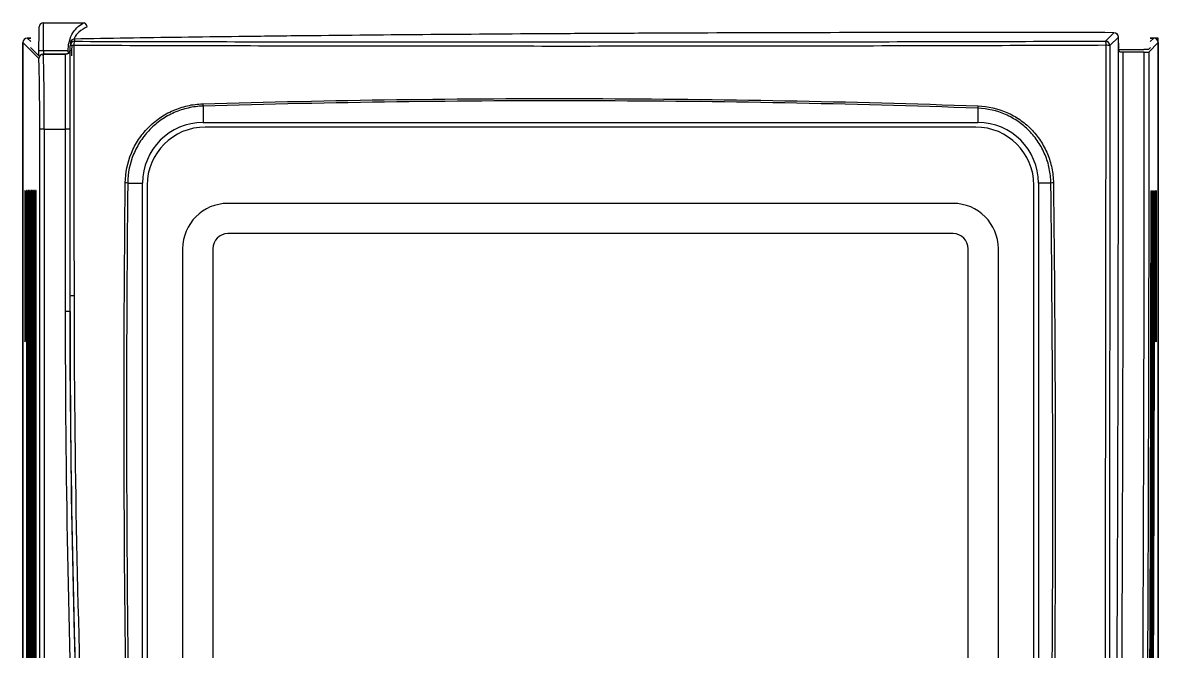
# Model space of a CAD drawing. Extents: x -2333 to 4564, y -5034 to 5704.
# Drawn here: x 2610.9 to 2813.8, y 2427 to 2539.3 of the extents above; entities that cross this region are included whole.
import ezdxf

# ---------------------------------------------------------------- set-up
doc = ezdxf.new("R2010")
doc.units = 0
doc.header["$LTSCALE"] = 10
doc.header["$MEASUREMENT"] = 0
doc.linetypes.add('SLD-SOLID', pattern=[0])
doc.layers.get('0').update_dxf_attribs({"linetype": 'CONTINUOUS'})

msp = doc.modelspace()

# ---------------------------------------------------------------- linework, layer by layer
at = {"color": 7, "linetype": 'SLD-SOLID'}
for p, q in [((2614.58015, 2539.27474), (2621.84853, 2539.27474)), ((2804.37769, 2535.99075), (2805.88594, 2537.49901)), ((2610.85842, 2099.42312), (2610.85842, 2535.72177)), ((2613.7139, 2532.86629), (2610.85842, 2535.72177)), ((2610.85842, 2535.72169), (2610.85842, 2099.74033)), ((2611.66829, 2536.53165), (2612.30237, 2536.53165)), ((2612.30237, 2536.53167), (2611.66838, 2536.53167)), ((2620.13178, 2536.3681), (2620.13178, 2535.95786)), ((2806.69582, 2536.68912), (2805.18757, 2535.18088)), ((2806.69432, 2535.60697), (2806.69582, 2535.60848)), ((2806.69582, 2535.60848), (2806.69582, 2536.68912)), ((2813.8297, 2535.72177), (2812.12388, 2534.01597)), ((2813.8297, 2536.53167), (2812.38575, 2536.53167)), ((2812.38575, 2536.53165), (2813.01983, 2536.53165)), ((2813.8297, 2099.74033), (2813.8297, 2536.53167)), ((2813.8297, 2535.72177), (2813.8297, 2099.42312)), ((2612.27294, 2534.84566), (2613.73095, 2533.36174)), ((2613.73095, 2533.36174), (2613.74666, 2534.26175)), ((2614.52378, 2533.67003), (2614.52378, 2533.67618)), ((2614.52378, 2533.67618), (2618.57779, 2533.67618)), ((2618.537, 2533.67003), (2614.52378, 2533.67003)), ((2614.55641, 2534.24763), (2614.5407, 2533.34762)), ((2619.00295, 2534.24763), (2614.55641, 2534.24763)), ((2618.51178, 2520.27458), (2618.51178, 2533.63365)), ((2619.57163, 2534.26884), (2619.60512, 2533.36882)), ((2811.31401, 2533.98972), (2807.50517, 2533.98972)), ((2812.07404, 2534.49845), (2812.41518, 2534.84566)), ((2643.08906, 2524.37981), (2643.08906, 2521.44601)), ((2781.59906, 2524.00653), (2781.59906, 2521.44601)), ((2643.08906, 2521.44601), (2781.59906, 2521.44601)), ((2613.90789, 2314.75481), (2613.90789, 2520.27458)), ((2614.71776, 2520.27458), (2613.90789, 2520.27458)), ((2614.71776, 2520.27458), (2614.71776, 2314.7687)), ((2614.71776, 2520.27458), (2618.51178, 2520.27458)), ((2619.32178, 2520.27458), (2618.51178, 2520.27458)), ((2618.51178, 2487.67188), (2618.51178, 2520.27458)), ((2781.19406, 2520.63602), (2643.49406, 2520.63602)), ((2611.22142, 2509.28923), (2611.22142, 2482.3028)), ((2611.38599, 2509.11602), (2611.22142, 2509.28923)), ((2611.38599, 2482.476), (2611.38599, 2509.11602)), ((2611.56528, 2509.29601), (2611.56528, 2289.24601)), ((2611.68308, 2509.28985), (2611.56528, 2509.29601)), ((2611.68308, 2509.29601), (2611.56528, 2509.29601)), ((2611.68308, 2289.24601), (2611.68308, 2509.29601)), ((2611.82444, 2509.29601), (2611.82444, 2289.24601)), ((2611.94225, 2509.28985), (2611.82444, 2509.29601)), ((2611.94225, 2509.29601), (2611.82444, 2509.29601)), ((2611.94225, 2289.24601), (2611.94225, 2509.29601)), ((2612.08361, 2509.29601), (2612.08361, 2289.24601)), ((2612.20141, 2509.28985), (2612.08361, 2509.29601)), ((2612.20141, 2509.29601), (2612.08361, 2509.29601)), ((2612.20141, 2289.24601), (2612.20141, 2509.29601)), ((2612.34278, 2509.29601), (2612.34278, 2289.24601)), ((2612.46058, 2509.28985), (2612.34278, 2509.29601)), ((2612.46058, 2509.29601), (2612.34278, 2509.29601)), ((2612.46058, 2289.24601), (2612.46058, 2509.29601)), ((2612.60194, 2509.29601), (2612.60194, 2289.24601)), ((2612.71976, 2509.28985), (2612.60194, 2509.29601)), ((2612.71976, 2509.29601), (2612.60194, 2509.29601)), ((2612.71976, 2289.24601), (2612.71976, 2509.29601)), ((2612.86111, 2509.29601), (2612.86111, 2289.24601)), ((2612.97892, 2509.28985), (2612.86111, 2509.29601)), ((2612.97892, 2509.29601), (2612.86111, 2509.29601)), ((2612.97892, 2289.24601), (2612.97892, 2509.29601)), ((2613.12029, 2509.29601), (2613.12029, 2289.24601)), ((2613.23809, 2509.28985), (2613.12029, 2509.29601)), ((2613.23809, 2509.29601), (2613.12029, 2509.29601)), ((2613.23809, 2289.24601), (2613.23809, 2509.29601)), ((2629.63215, 2510.64601), (2632.28906, 2510.64601)), ((2632.28906, 2329.04263), (2632.28906, 2510.64601)), ((2633.09906, 2510.24102), (2633.09906, 2329.34101)), ((2791.58906, 2329.34101), (2791.58906, 2510.24102)), ((2792.39906, 2510.64601), (2792.39906, 2329.04263)), ((2794.62904, 2510.64601), (2792.39906, 2510.64601)), ((2812.53783, 2509.24067), (2812.6539, 2509.24674)), ((2812.79694, 2509.25425), (2812.91347, 2509.26034)), ((2813.05605, 2509.26782), (2813.12234, 2509.27128)), ((2813.12234, 2509.27128), (2813.12234, 2470.00207)), ((2813.30213, 2509.11602), (2813.4667, 2509.28923)), ((2813.30213, 2482.476), (2813.30213, 2509.11602)), ((2813.4667, 2509.28923), (2813.4667, 2482.3028)), ((2611.33885, 2508.39177), (2611.33885, 2482.93027)), ((2611.38599, 2508.39177), (2611.33885, 2508.39177)), ((2611.33885, 2508.39177), (2611.35064, 2508.37998)), ((2611.35064, 2482.94205), (2611.35064, 2508.37998)), ((2611.35064, 2508.37998), (2611.38599, 2508.37946)), ((2777.14406, 2507.00101), (2647.54406, 2507.00101)), ((2813.34926, 2508.39177), (2813.30213, 2508.39177)), ((2813.30213, 2508.37946), (2813.33748, 2508.37998)), ((2813.34926, 2508.39177), (2813.33748, 2508.37998)), ((2813.33748, 2508.37998), (2813.33748, 2482.94205)), ((2813.34926, 2482.93027), (2813.34926, 2508.39177)), ((2777.14406, 2501.60102), (2647.54406, 2501.60102)), ((2639.44406, 2498.90101), (2639.44406, 2375.12595)), ((2644.84406, 2498.90101), (2644.84406, 2423.30101)), ((2779.84406, 2423.30101), (2779.84406, 2498.90101)), ((2785.24406, 2375.12595), (2785.24406, 2498.90101)), ((2619.32178, 2487.67188), (2618.51178, 2487.67188)), ((2611.22142, 2482.3028), (2611.38599, 2482.476)), ((2611.33885, 2482.93027), (2611.35064, 2482.94205)), ((2611.33885, 2482.93027), (2611.38599, 2482.93027)), ((2611.38599, 2482.94257), (2611.35064, 2482.94205)), ((2813.33748, 2482.94205), (2813.30213, 2482.94257)), ((2813.30213, 2482.93027), (2813.34926, 2482.93027)), ((2813.4667, 2482.3028), (2813.30213, 2482.476)), ((2813.34926, 2482.93027), (2813.33748, 2482.94205))]:
    msp.add_line(p, q, dxfattribs=at)
at = {"color": 8, "linetype": 'SLD-SOLID'}
for p, q in [((2611.66829, 2536.53165), (2612.29148, 2535.90846)), ((2619.66777, 2535.28806), (2619.57163, 2534.26884)), ((2812.39663, 2535.90846), (2813.01983, 2536.53165)), ((2619.01861, 2533.8278), (2619.00295, 2534.24763)), ((2806.74308, 2534.50551), (2811.26428, 2534.50551))]:
    msp.add_line(p, q, dxfattribs=at)
at = {"color": 7, "linetype": 'SLD-SOLID', "flags": 128}
for points in [[(2806.696, 2535.26491), (2806.69771, 2535.46366), (2806.69796, 2535.5023), (2806.69802, 2535.51093), (2806.69803, 2535.51178), (2806.69803, 2535.512), (2806.69803, 2535.51204), (2806.69803, 2535.51204)], [(2614.55641, 2534.24763), (2614.40014, 2534.25035), (2614.24975, 2534.25298), (2614.11089, 2534.2554), (2613.98876, 2534.25753), (2613.88797, 2534.2593), (2613.8123, 2534.26061), (2613.7646, 2534.26145), (2613.74666, 2534.26175)]]:
    msp.add_lwpolyline(points, dxfattribs=at)
at = {"color": 7, "linetype": 'SLD-SOLID'}
for centre, radius, start, end in [((2614.55726, 2538.48674), 0.78834, 88.3367649, 176.5035225), ((2621.43082, 2538.37731), 0.98988, 9.5697057, 65.0402757), ((2805.88564, 2536.68884), 0.81018, 0.0201425, 89.9791459), ((2805.88594, 2536.68913), 0.81, 0, 89.8905819), ((2620.13172, 2535.55816), 0.80994, 89.9958549, 179.9956067), ((2620.13174, 2535.14791), 0.80996, 89.9972845, 179.9941771), ((2619.85132, 2533.00102), 2.21131, 86.0786228, 103.85516), ((2621.29393, 2535.37133), 1.30178, 153.2201663, 187.2452527), ((2804.3774, 2535.18058), 0.81017, 0.0209736, 89.979738), ((2803.35142, 2535.40216), 1.18308, 352.0914021, 29.8352766), ((2804.66029, 2532.99429), 2.24927, 76.4422445, 93.4931075), ((2807.50846, 2535.60869), 0.81264, 180.0145987, 182.9902135), ((2806.27395, 2535.55149), 0.42324, 356.0940274, 2.0042127), ((2812.55219, 2535.50792), 5.85424, 179.694681, 187.5375414), ((2614.52406, 2532.86601), 0.81017, 90.0201392, 179.9805724), ((2614.52276, 2532.86115), 0.80888, 89.9276167, 179.6359536), ((2618.51599, 2534.43945), 0.8058, 269.7004799, 359.6980345), ((2811.59897, 2526.45298), 8.05948, 86.6207693, 92.3800352), ((2811.5081, 2540.50748), 6.52065, 268.2943322, 275.4188659), ((2644.66692, 2524.76143), 1.62336, 178.9814608, 193.5964402), ((2780.26495, 2524.38921), 1.38791, 343.9949409, 1.1793285), ((2643.08906, 2510.64601), 10.8, 90, 180), ((2781.59906, 2510.64601), 10.8, 0, 90), ((2643.49406, 2510.24101), 10.395, 90, 180), ((2781.19406, 2510.24101), 10.395, 0, 90), ((2629.2348, 2506.03732), 4.62579, 85.072217, 90.5591), ((2795.03087, 2506.40413), 4.26087, 89.3421611, 95.4113263), ((2647.54406, 2498.90101), 8.1, 90, 180), ((2777.14406, 2498.90101), 8.1, 0, 90), ((2647.54406, 2498.90101), 2.7, 90, 180), ((2777.14406, 2498.90101), 2.7, 0, 90), ((2619.86661, 2484.33062), 6.14561, 88.4878294, 95.0861389)]:
    msp.add_arc(centre, radius, start, end, dxfattribs=at)
at = {"color": 8, "linetype": 'SLD-SOLID'}
msp.add_arc((2618.5557, 2534.44783), 0.77803, 268.622877, 306.4255055, dxfattribs=at)
at = {"color": 7, "linetype": 'SLD-SOLID'}
for centre, major_axis, ratio, start_param, end_param in [((2614.47629, 2534.24762), (0.08015, 5.4), 0.014833538, 4.712609145, 5.909613326), ((2613.66654, 2534.26176), (0.08016, 4.59), 0.017449745, 4.712693706, 5.909697887), ((2611.66845, 2535.72163), (-0.5728, 0.5728), 0.999923851, 5.49782522, 7.068545394), ((2611.66854, 2535.72153), (-0.57293, 0.57293), 0.99969546, 5.497939437, 7.068431177), ((2813.01958, 2535.72153), (0.57293, 0.57293), 0.99969546, 5.497939437, 7.068431177), ((2614.49626, 2520.27459), (0, 13.5), 0.016407761, 4.71238898, 6.158640185), ((2613.68638, 2520.27459), (0, 12.69), 0.017455065, 4.71238898, 6.158640185), ((2805.37051, 2522.53392), (0, 410.83081), 0.017455072, 4.108863848, 4.680026309), ((2805.38372, 2522.53392), (0, 416.71954), 0.017455072, 4.1185516, 4.680498391), ((2805.37027, 2522.53392), (0, 425.68081), 0.017455072, 4.132671416, 4.68118758), ((2805.38396, 2522.53392), (0, 431.56955), 0.017455072, 4.141560127, 4.681627614), ((2805.37003, 2522.53392), (0, 440.53082), 0.017455072, 4.154544547, 4.682270521), ((2805.38419, 2522.53392), (0, 446.41955), 0.017455072, 4.162735589, 4.594441978)]:
    msp.add_ellipse(centre, major_axis=major_axis, ratio=ratio, start_param=start_param, end_param=end_param, dxfattribs=at)
for points, knots in [([(2619.00295, 2534.24762), (2618.9933, 2534.55202), (2619.00582, 2534.85132), (2619.07279, 2535.44024), (2619.12827, 2535.73253), (2619.34903, 2536.5614), (2619.57221, 2537.06524), (2620.10677, 2537.9228), (2620.42458, 2538.28834), (2621.10261, 2538.87609), (2621.46515, 2539.10386), (2621.84853, 2539.27475)], [0, 0, 0, 0, 0.125, 0.125, 0.25, 0.25, 0.5, 0.5, 0.75, 0.75, 1, 1, 1, 1]), ([(2805.88594, 2537.49901), (2797.39344, 2537.51522), (2788.92981, 2537.52301), (2772.05816, 2537.52234), (2763.65014, 2537.51389), (2746.88968, 2537.48076), (2738.53723, 2537.45608), (2726.05178, 2537.40644), (2721.92524, 2537.38789), (2713.77492, 2537.34701), (2709.74564, 2537.32467), (2697.7934, 2537.25198), (2690.00563, 2537.19602), (2674.79009, 2537.06911), (2667.36229, 2536.99816), (2658.3105, 2536.89979), (2656.51216, 2536.87963), (2652.95748, 2536.83854), (2651.1988, 2536.81759), (2645.97834, 2536.75351), (2642.57212, 2536.70918), (2632.57455, 2536.57133), (2626.20357, 2536.47299), (2620.13178, 2536.3681)], [0, 0, 0, 0, 0.125, 0.125, 0.25, 0.25, 0.375, 0.375, 0.4375, 0.4375, 0.5, 0.5, 0.625, 0.625, 0.75, 0.75, 0.78125, 0.78125, 0.8125, 0.8125, 0.875, 0.875, 1, 1, 1, 1]), ([(2804.52324, 2535.23937), (2789.31174, 2535.18225), (2774.01165, 2535.13852), (2750.92888, 2535.09316), (2743.21699, 2535.08143), (2727.78916, 2535.06482), (2720.06873, 2535.05993), (2696.88787, 2535.05557), (2681.40372, 2535.06645), (2650.60151, 2535.11593), (2635.26806, 2535.15449), (2620.00254, 2535.20716)], [0, 0, 0, 0, 0.25, 0.25, 0.375, 0.375, 0.5, 0.5, 0.75, 0.75, 1, 1, 1, 1]), ([(2620.13178, 2535.95786), (2635.38194, 2535.91467), (2650.68793, 2535.88299), (2673.72993, 2535.85261), (2681.42445, 2535.84534), (2696.84132, 2535.83654), (2704.57006, 2535.83502), (2720.00834, 2535.83775), (2727.72096, 2535.84199), (2743.13319, 2535.85624), (2750.83727, 2535.86625), (2773.8968, 2535.90491), (2789.18148, 2535.94211), (2804.37769, 2535.99075)], [0, 0, 0, 0, 0.25, 0.25, 0.375, 0.375, 0.5, 0.5, 0.625, 0.625, 0.75, 0.75, 1, 1, 1, 1]), ([(2804.48871, 2290.47579), (2804.45641, 2310.7536), (2804.43305, 2331.07619), (2804.4112, 2361.62693), (2804.40612, 2371.82167), (2804.40035, 2392.23344), (2804.39966, 2402.45062), (2804.40414, 2433.0985), (2804.41587, 2453.54362), (2804.45663, 2494.42222), (2804.48566, 2514.84839), (2804.52324, 2535.23937)], [0, 0, 0, 0, 0.25, 0.25, 0.375, 0.375, 0.5, 0.5, 0.75, 0.75, 1, 1, 1, 1]), ([(2805.18757, 2535.18088), (2805.1613, 2514.80199), (2805.14401, 2494.4003), (2805.12742, 2453.55127), (2805.12813, 2433.11652), (2805.14272, 2402.48709), (2805.14984, 2392.27607), (2805.16858, 2371.8766), (2805.1802, 2361.68801), (2805.22181, 2331.15566), (2805.25853, 2310.84531), (2805.30428, 2290.5797)], [0, 0, 0, 0, 0.25, 0.25, 0.5, 0.5, 0.625, 0.625, 0.75, 0.75, 1, 1, 1, 1]), ([(2805.30428, 2290.5797), (2805.42313, 2299.25733), (2805.53483, 2308.20458), (2805.69188, 2322.02263), (2805.74247, 2326.695), (2805.84011, 2336.17307), (2805.88722, 2340.9837), (2806.02283, 2355.58345), (2806.10541, 2365.51033), (2806.21769, 2380.68713), (2806.25319, 2385.79391), (2806.32029, 2396.10354), (2806.35193, 2401.31243), (2806.44073, 2417.04485), (2806.4914, 2427.60158), (2806.5763, 2448.84701), (2806.61052, 2459.53573), (2806.66264, 2481.04425), (2806.68054, 2491.864), (2806.69507, 2508.19247), (2806.69786, 2513.65181), (2806.6989, 2521.86599), (2806.69872, 2524.60825), (2806.69731, 2530.10127), (2806.69598, 2532.85276), (2806.69432, 2535.60697)], [0, 0, 0, 0, 0.125, 0.125, 0.1875, 0.1875, 0.25, 0.25, 0.375, 0.375, 0.4375, 0.4375, 0.5, 0.5, 0.625, 0.625, 0.75, 0.75, 0.875, 0.875, 0.9375, 0.9375, 0.96875, 0.96875, 1, 1, 1, 1]), ([(2806.69693, 2535.5663), (2806.69587, 2535.57796), (2806.69507, 2535.58962), (2806.69455, 2535.60129), (2806.69447, 2535.60318), (2806.69439, 2535.60508), (2806.69432, 2535.60697)], [0, 0, 0, 0, 0.000030468692, 0.000030468692, 0.000030468692, 0.0000354210891, 0.0000354210891, 0.0000354210891, 0.0000354210891]), ([(2806.69621, 2535.52266), (2806.69535, 2535.54683), (2806.69476, 2535.57101), (2806.69445, 2535.59518), (2806.6944, 2535.59911), (2806.69436, 2535.60304), (2806.69432, 2535.60697)], [0, 0, 0, 0, 0.00003046869199, 0.00003046869199, 0.00003046869199, 0.0000354210891, 0.0000354210891, 0.0000354210891, 0.0000354210891]), ([(2807.13806, 2533.98969), (2807.0658, 2533.98964), (2807.00095, 2534.00883), (2806.89727, 2534.07949), (2806.85872, 2534.12896), (2806.76884, 2534.30173), (2806.74339, 2534.44241), (2806.71059, 2534.73527), (2806.70458, 2534.88989), (2806.69922, 2535.12491), (2806.69817, 2535.20397), (2806.69713, 2535.32316), (2806.69687, 2535.36299), (2806.69658, 2535.42283), (2806.6965, 2535.4428), (2806.69639, 2535.47276), (2806.69636, 2535.48275), (2806.6963, 2535.50273), (2806.69652, 2535.51374), (2806.69621, 2535.52266)], [0, 0, 0, 0, 0.125, 0.125, 0.25, 0.25, 0.5, 0.5, 0.75, 0.75, 0.875, 0.875, 0.9375, 0.9375, 0.96875, 0.96875, 0.984375, 0.984375, 1, 1, 1, 1]), ([(2806.69803, 2535.53912), (2806.69795, 2535.54322), (2806.69772, 2535.55397), (2806.69699, 2535.56471), (2806.69655, 2535.57134)], [0, 0, 0, 0, 0.381754173, 1, 1, 1, 1]), ([(2619.01165, 2533.83591), (2618.96885, 2533.80071), (2618.86594, 2533.71609), (2618.69809, 2533.67943), (2618.60191, 2533.67717), (2618.57184, 2533.67646)], [0, 0, 0, 0, 0.328577763, 0.790006546, 1, 1, 1, 1]), ([(2619.30855, 2534.39068), (2619.31044, 2534.36226), (2619.31882, 2534.23648), (2619.22849, 2534.04619), (2619.10564, 2533.88589), (2619.03409, 2533.83798), (2619.01494, 2533.82516)], [0, 0, 0, 0, 0.123620893, 0.547063948, 0.878805461, 1, 1, 1, 1]), ([(2807.50517, 2533.98971), (2807.50829, 2528.47421), (2807.50927, 2522.95197), (2807.50703, 2511.95757), (2807.50381, 2506.47886), (2807.48798, 2490.0973), (2807.4692, 2479.24882), (2807.41533, 2457.69584), (2807.38023, 2446.99134), (2807.29365, 2425.72702), (2807.24216, 2415.16719), (2807.1222, 2394.19728), (2807.0544, 2383.90262), (2806.90343, 2363.6979), (2806.82024, 2353.78627), (2806.63824, 2334.35036), (2806.53995, 2324.88097), (2806.3292, 2306.46435), (2806.21659, 2297.50584), (2806.0973, 2288.85185)], [0, 0, 0, 0, 0.0625, 0.0625, 0.125, 0.125, 0.25, 0.25, 0.375, 0.375, 0.5, 0.5, 0.625, 0.625, 0.75, 0.75, 0.875, 0.875, 1, 1, 1, 1]), ([(2809.89646, 2288.59251), (2810.0166, 2297.25434), (2810.12952, 2306.18444), (2810.34124, 2324.56962), (2810.44005, 2334.02472), (2810.5546, 2346.17666), (2810.57708, 2348.62565), (2810.62097, 2353.53935), (2810.64241, 2356.00574), (2810.70519, 2363.43321), (2810.74501, 2368.42258), (2810.85849, 2383.50198), (2810.92618, 2393.70306), (2811.04578, 2414.39836), (2811.0977, 2424.89268), (2811.18562, 2446.17685), (2811.22165, 2456.96964), (2811.27717, 2478.84981), (2811.29644, 2489.85763), (2811.31259, 2506.38345), (2811.31586, 2511.89761), (2811.31813, 2522.93712), (2811.31715, 2528.46526), (2811.31401, 2533.98971)], [0, 0, 0, 0, 0.125, 0.125, 0.25, 0.25, 0.28125, 0.28125, 0.3125, 0.3125, 0.375, 0.375, 0.5, 0.5, 0.625, 0.625, 0.75, 0.75, 0.875, 0.875, 0.9375, 0.9375, 1, 1, 1, 1]), ([(2812.12389, 2534.01597), (2812.13015, 2522.96426), (2812.12786, 2511.9403), (2812.10653, 2489.94685), (2812.08748, 2478.97735), (2812.03232, 2457.09378), (2811.99649, 2446.29255), (2811.90902, 2424.99746), (2811.85737, 2414.49747), (2811.73835, 2393.79033), (2811.67098, 2383.58311), (2811.55802, 2368.49404), (2811.51838, 2363.50138), (2811.45589, 2356.06884), (2811.43456, 2353.60074), (2811.39087, 2348.68358), (2811.36849, 2346.23246), (2811.25442, 2334.06732), (2811.15603, 2324.60101), (2810.94516, 2306.19194), (2810.83269, 2297.24917), (2810.71303, 2288.5738)], [0, 0, 0, 0, 0.125, 0.125, 0.25, 0.25, 0.375, 0.375, 0.5, 0.5, 0.625, 0.625, 0.6875, 0.6875, 0.71875, 0.71875, 0.75, 0.75, 0.875, 0.875, 1, 1, 1, 1]), ([(2643.04382, 2524.79029), (2654.55529, 2525.13038), (2666.0913, 2525.37981), (2689.2136, 2525.69271), (2700.80872, 2525.75607), (2723.97594, 2525.69403), (2735.54266, 2525.56891), (2758.6426, 2525.13203), (2770.17123, 2524.82023), (2781.65256, 2524.41777)], [0, 0, 0, 0, 0.25, 0.25, 0.5, 0.5, 0.75, 0.75, 1, 1, 1, 1]), ([(2781.59906, 2524.00653), (2758.62843, 2524.817), (2735.57754, 2525.25829), (2700.87779, 2525.3525), (2689.27745, 2525.28902), (2666.14575, 2524.97398), (2654.60511, 2524.72265), (2643.08906, 2524.37981)], [0, 0, 0, 0, 0.5, 0.5, 0.75, 0.75, 1, 1, 1, 1]), ([(2629.18966, 2510.66289), (2629.20926, 2512.50479), (2629.5718, 2514.27489), (2630.62654, 2516.82314), (2631.05716, 2517.63159), (2632.05893, 2519.14709), (2632.63744, 2519.86366), (2633.91972, 2521.17076), (2634.61451, 2521.75453), (2636.10879, 2522.78596), (2636.91718, 2523.23642), (2638.58141, 2523.96458), (2639.44071, 2524.24678), (2641.21397, 2524.64694), (2642.1282, 2524.76324), (2643.04382, 2524.79029)], [0, 0, 0, 0, 0.25, 0.25, 0.375, 0.375, 0.5, 0.5, 0.625, 0.625, 0.75, 0.75, 0.875, 0.875, 1, 1, 1, 1]), ([(2643.08906, 2524.37981), (2642.19978, 2524.35258), (2641.31192, 2524.23869), (2639.58989, 2523.84828), (2638.75546, 2523.57337), (2637.13947, 2522.86465), (2636.35454, 2522.42646), (2634.90355, 2521.42348), (2634.22887, 2520.85597), (2632.98364, 2519.58557), (2632.42176, 2518.8892), (2631.44865, 2517.41658), (2631.03028, 2516.6311), (2630.00515, 2514.15529), (2629.65222, 2512.43553), (2629.63215, 2510.64601)], [0, 0, 0, 0, 0.125, 0.125, 0.25, 0.25, 0.375, 0.375, 0.5, 0.5, 0.625, 0.625, 0.75, 0.75, 1, 1, 1, 1]), ([(2794.62904, 2510.64601), (2794.61826, 2511.51463), (2794.5228, 2512.38373), (2794.17346, 2514.06851), (2793.92064, 2514.88761), (2793.25792, 2516.47901), (2792.84594, 2517.25011), (2791.89845, 2518.67848), (2791.35966, 2519.34495), (2790.14833, 2520.5798), (2789.48789, 2521.13451), (2788.08385, 2522.1047), (2787.33141, 2522.52597), (2784.96893, 2523.56529), (2783.32097, 2523.94399), (2781.59906, 2524.00653)], [0, 0, 0, 0, 0.125, 0.125, 0.25, 0.25, 0.375, 0.375, 0.5, 0.5, 0.625, 0.625, 0.75, 0.75, 1, 1, 1, 1]), ([(2781.65256, 2524.41777), (2783.42714, 2524.35557), (2785.12577, 2523.96734), (2787.56118, 2522.89888), (2788.33679, 2522.46557), (2789.78409, 2521.4672), (2790.46492, 2520.89615), (2791.71342, 2519.62477), (2792.26868, 2518.93846), (2793.245, 2517.4674), (2793.66943, 2516.67314), (2794.35192, 2515.03396), (2794.61213, 2514.19024), (2794.97134, 2512.45476), (2795.06923, 2511.55948), (2795.07978, 2510.66473)], [0, 0, 0, 0, 0.25, 0.25, 0.375, 0.375, 0.5, 0.5, 0.625, 0.625, 0.75, 0.75, 0.875, 0.875, 1, 1, 1, 1]), ([(2631.68314, 2328.98429), (2630.51966, 2359.03226), (2629.73261, 2389.2276), (2628.90524, 2449.90677), (2628.86669, 2480.30933), (2629.18966, 2510.66289)], [0, 0, 0, 0, 0.5, 0.5, 1, 1, 1, 1]), ([(2629.63215, 2510.64601), (2629.30146, 2480.2962), (2629.33276, 2449.95312), (2630.14786, 2389.28092), (2630.93013, 2359.08775), (2632.09049, 2329.04263)], [0, 0, 0, 0, 0.5, 0.5, 1, 1, 1, 1]), ([(2793.25412, 2329.04263), (2794.09941, 2359.19249), (2794.62484, 2389.42616), (2795.07245, 2450.05155), (2794.99406, 2480.35428), (2794.62904, 2510.64601)], [0, 0, 0, 0, 0.5, 0.5, 1, 1, 1, 1]), ([(2795.07978, 2510.66473), (2795.43716, 2480.36847), (2795.50727, 2450.06154), (2795.0425, 2389.42674), (2794.50746, 2359.15367), (2793.65314, 2329.00027)], [0, 0, 0, 0, 0.5, 0.5, 1, 1, 1, 1]), ([(2620.02879, 2490.47409), (2620.04519, 2461.0306), (2620.64427, 2431.62154), (2622.93138, 2372.87355), (2624.61408, 2343.67137), (2626.78067, 2314.65)], [0, 0, 0, 0, 0.5, 0.5, 1, 1, 1, 1]), ([(2625.99481, 2314.81601), (2623.83645, 2343.80711), (2622.16507, 2372.97867), (2619.90512, 2431.66358), (2619.32178, 2461.04078), (2619.32178, 2490.45204)], [0, 0, 0, 0, 0.5, 0.5, 1, 1, 1, 1])]:
    msp.add_open_spline(points, degree=3, knots=knots, dxfattribs=at)
at = {"color": 8, "linetype": 'SLD-SOLID'}
msp.add_open_spline([(2622.40693, 2538.54188), (2621.88933, 2538.2704), (2621.01093, 2537.80969), (2620.21965, 2536.91666), (2620.03184, 2536.39136), (2620.01505, 2536.3444)], degree=3, knots=[0, 0, 0, 0, 0.566414021, 0.961240358, 1, 1, 1, 1], dxfattribs=at)
at = {"color": 7, "linetype": 'SLD-SOLID'}
for points in [[(2619.32178, 2490.45204), (2619.32178, 2505.36833), (2619.32178, 2520.26698), (2619.32178, 2535.14799)], [(2620.00254, 2535.20716), (2620.0117, 2520.31596), (2620.02047, 2505.40068), (2620.02879, 2490.47409)], [(2618.51178, 2533.63365), (2618.51178, 2533.64673), (2618.52025, 2533.65894), (2618.537, 2533.67002)], [(2618.537, 2533.67002), (2618.54767, 2533.67376), (2618.56158, 2533.67569), (2618.57779, 2533.67617)], [(2807.50517, 2533.98971), (2807.37724, 2533.98978), (2807.25209, 2533.98977), (2807.13806, 2533.98969)], [(2619.32178, 2487.67188), (2619.32178, 2488.60481), (2619.32178, 2489.53144), (2619.32178, 2490.45204)], [(2625.14495, 2314.7687), (2620.72632, 2372.31841), (2618.51178, 2429.95267), (2618.51178, 2487.67188)], [(2619.32178, 2487.67188), (2619.32178, 2429.97834), (2621.53846, 2372.30427), (2625.95634, 2314.78016)]]:
    msp.add_open_spline(points, degree=3, dxfattribs=at)

doc.saveas('drawing.dxf')
